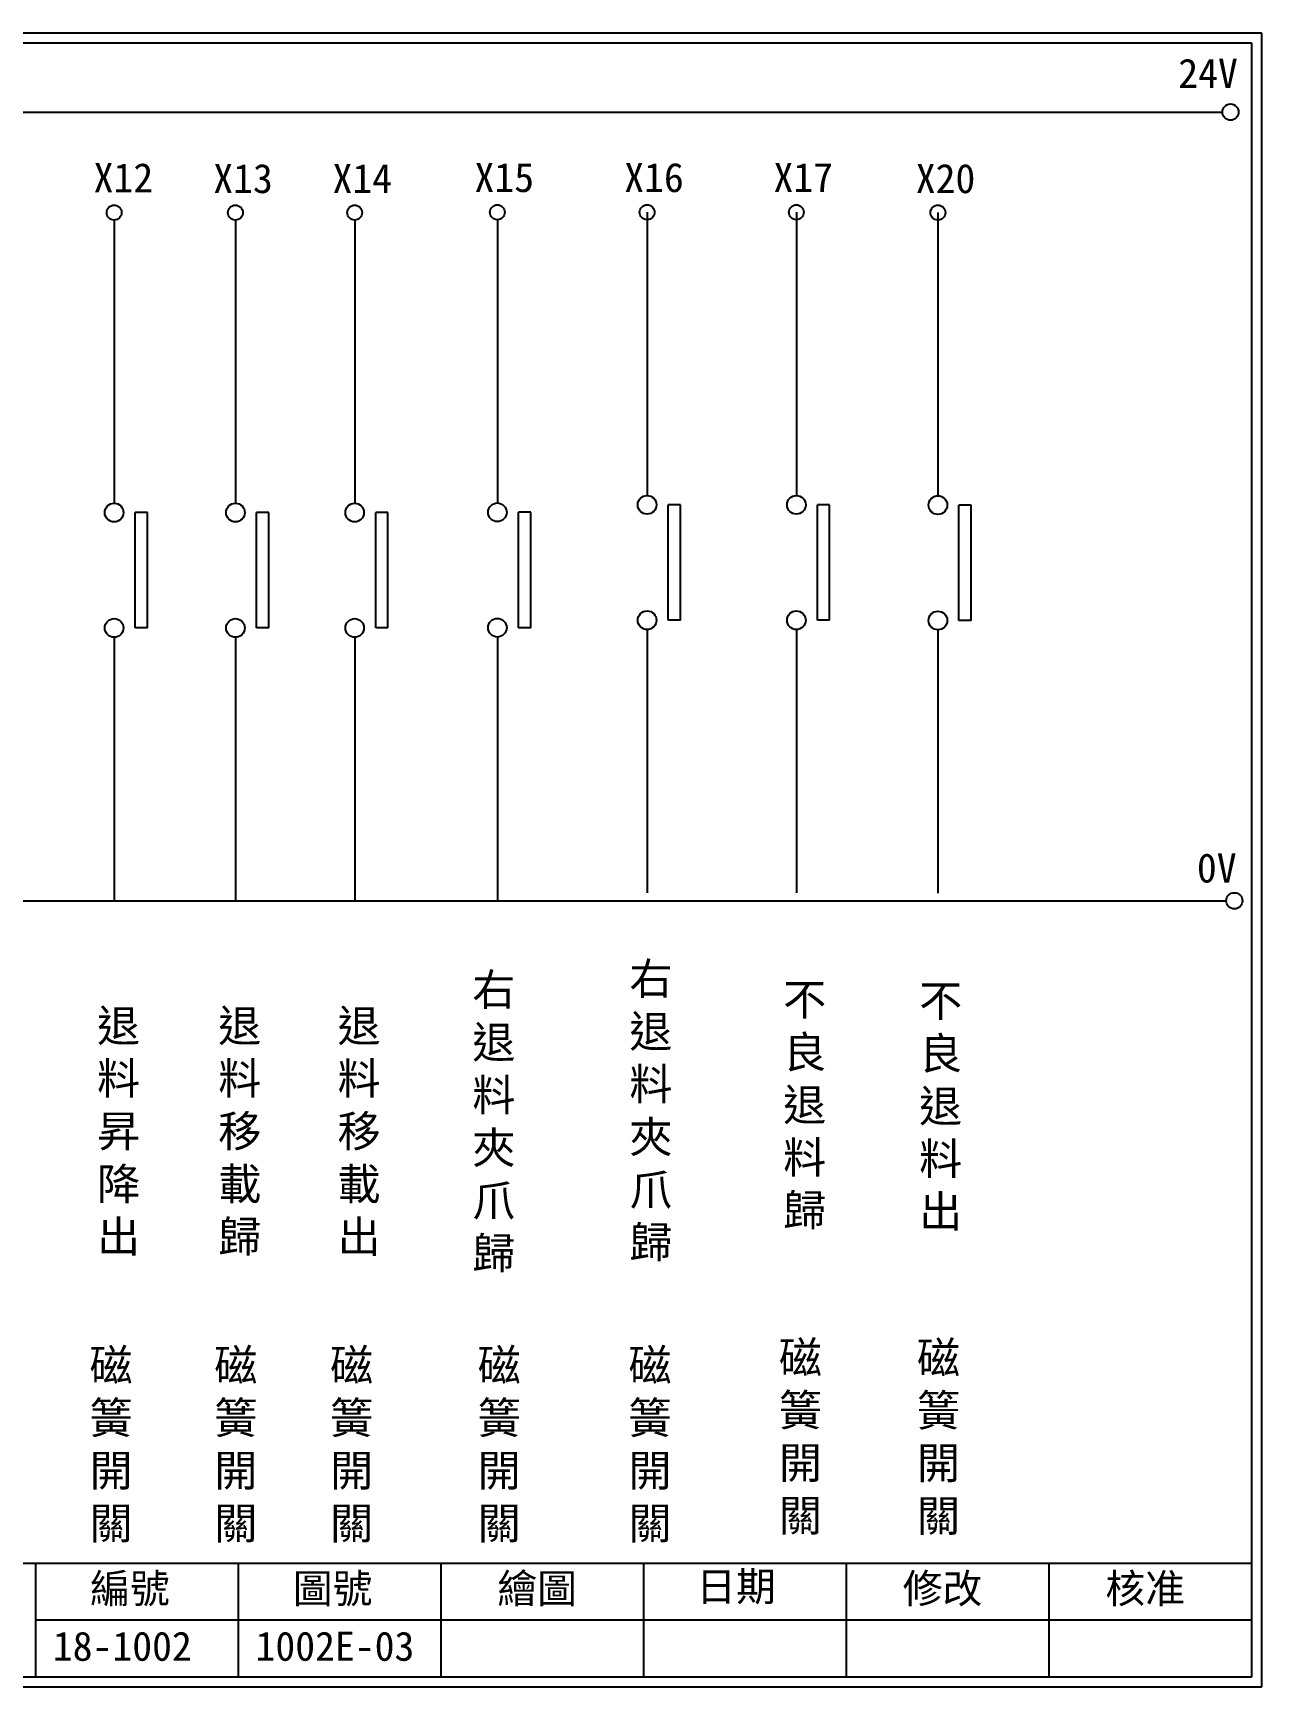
# Model space of a CAD drawing. Extents: x 275 to 562, y 265 to 469.
# Drawn here: x 410.3 to 561.9, y 264.9 to 468.9 of the extents above; entities that cross this region are included whole.
import ezdxf

# ---------------------------------------------------------------- set-up
doc = ezdxf.new("R2010")
doc.units = 0
doc.layers.get('0').update_dxf_attribs({"linetype": 'CONTINUOUS'})
doc.layers.add('圖框層', color=7, linetype='CONTINUOUS')
doc.layers.add('標尺寸層', color=3, linetype='CONTINUOUS')
doc.styles.add('CNS', font='romanc.shx', dxfattribs={"bigfont": 'chineset.shx'})
doc.styles.add('STSL', font='kaiu.ttf')

msp = doc.modelspace()

# ---------------------------------------------------------------- linework, layer by layer
for p, q in [((490.17, 410.73), (488.66, 410.73)), ((508.57, 410.73), (507.07, 410.73)), ((526.04, 410.7), (524.53, 410.7)), ((424.43, 409.78), (422.93, 409.78)), ((439.39, 409.78), (437.88, 409.78)), ((454.1, 409.78), (452.59, 409.78)), ((471.7, 409.81), (470.2, 409.81)), ((490.17, 396.5), (488.66, 396.5)), ((508.57, 396.5), (507.07, 396.5)), ((526.04, 396.47), (524.53, 396.47)), ((424.43, 395.55), (422.93, 395.55)), ((439.39, 395.55), (437.88, 395.55)), ((454.1, 395.55), (452.59, 395.55)), ((471.7, 395.58), (470.2, 395.58))]:
    msp.add_line(p, q)
for centre in [(558.02, 459.17), (558.5, 361.9)]:
    msp.add_circle(centre, 1)
at = {"layer": '圖框層', "color": 7}
for p, q in [((561.9, 468.91), (274.9, 468.91)), ((560.65, 467.66), (276.15, 467.66)), ((560.65, 266.2), (560.65, 467.66)), ((561.9, 264.95), (561.9, 468.91)), ((276.15, 280.2), (560.65, 280.2)), ((410.65, 266.2), (410.65, 280.2)), ((435.65, 266.2), (435.65, 280.2)), ((460.65, 266.2), (460.65, 280.2)), ((485.65, 266.2), (485.65, 280.2)), ((510.65, 266.2), (510.65, 280.2)), ((535.65, 266.2), (535.65, 280.2)), ((410.65, 273.2), (560.65, 273.2)), ((276.15, 266.2), (560.65, 266.2)), ((274.9, 264.95), (561.9, 264.95))]:
    msp.add_line(p, q, dxfattribs=at)
at = {"layer": '標尺寸層', "color": 7}
for p, q in [((279.42, 459.17), (557.02, 459.17)), ((486.06, 446.81), (486.06, 411.88)), ((504.47, 446.81), (504.47, 411.88)), ((521.93, 446.78), (521.93, 411.85)), ((420.32, 445.86), (420.32, 410.93)), ((435.28, 445.86), (435.28, 410.93)), ((449.99, 445.86), (449.99, 410.93)), ((467.59, 445.89), (467.59, 410.96)), ((488.66, 396.5), (488.66, 410.73)), ((490.17, 396.5), (490.17, 410.73)), ((507.07, 396.5), (507.07, 410.73)), ((508.57, 396.5), (508.57, 410.73)), ((524.53, 396.47), (524.53, 410.7)), ((526.04, 396.47), (526.04, 410.7)), ((422.93, 395.55), (422.93, 409.78)), ((424.43, 395.55), (424.43, 409.78)), ((437.88, 395.55), (437.88, 409.78)), ((439.39, 395.55), (439.39, 409.78)), ((452.59, 395.55), (452.59, 409.78)), ((454.1, 395.55), (454.1, 409.78)), ((470.2, 395.58), (470.2, 409.81)), ((471.7, 395.58), (471.7, 409.81)), ((420.32, 394.41), (420.32, 361.9)), ((420.32, 394.4), (420.32, 361.9)), ((435.28, 394.41), (435.28, 361.9)), ((435.28, 394.4), (435.28, 361.9)), ((449.99, 394.41), (449.99, 361.9)), ((449.99, 394.4), (449.99, 361.9)), ((467.59, 394.44), (467.59, 361.94)), ((467.59, 394.43), (467.59, 361.94)), ((486.06, 395.36), (486.06, 362.86)), ((486.06, 395.35), (486.06, 362.86)), ((504.47, 395.36), (504.47, 362.86)), ((504.47, 395.35), (504.47, 362.86)), ((521.93, 395.33), (521.93, 362.82)), ((521.93, 395.32), (521.93, 362.82)), ((279.63, 361.9), (557.5, 361.9))]:
    msp.add_line(p, q, dxfattribs=at)
for centre, radius in [((420.32, 446.78), 0.92), ((435.28, 446.78), 0.92), ((435.28, 446.78), 0.92), ((449.99, 446.78), 0.92), ((467.59, 446.81), 0.92), ((486.06, 446.81), 0.92), ((504.47, 446.81), 0.92), ((521.93, 446.78), 0.92), ((521.93, 446.78), 0.92), ((420.32, 409.78), 1.15), ((435.28, 409.78), 1.15), ((449.99, 409.78), 1.15), ((467.59, 409.81), 1.15), ((486.06, 410.73), 1.15), ((504.47, 410.73), 1.15), ((521.93, 410.7), 1.15), ((420.32, 395.55), 1.15), ((435.28, 395.55), 1.15), ((449.99, 395.55), 1.15), ((467.59, 395.58), 1.15), ((486.06, 396.5), 1.15), ((504.47, 396.5), 1.15), ((521.93, 396.47), 1.15)]:
    msp.add_circle(centre, radius, dxfattribs=at)

# ---------------------------------------------------------------- texts
at = {"layer": '圖框層', "color": 4, "style": 'STSL'}
for s, p in [('24V', (551.58, 462.16)), ('X12', (417.79, 449.28)), ('X15', (464.77, 449.31)), ('X16', (483.24, 449.31)), ('X17', (501.65, 449.31)), ('X13', (432.55, 449.18)), ('X14', (447.26, 449.18)), ('X20', (519.2, 449.18)), ('0V', (553.88, 364.15)), ('繪圖', (467.59, 275.29)), ('日期', (492.12, 275.53)), ('編號', (417.36, 275.28)), ('圖號', (442.36, 275.28)), ('修改', (517.59, 275.29)), ('核准', (542.59, 275.29)), ('18-1002', (412.76, 268.17)), ('1002E-03', (437.76, 268.17))]:
    msp.add_text(s, height=3.6, dxfattribs=at).set_placement(p)
at = {"layer": '標尺寸層', "color": 7, "char_height": 3.9, "attachment_point": 5, "style": 'CNS'}
for s, insert, width in [('{\\fDFKai-SB|b0|i0|c136|p65;\\P右\\P退料夾爪歸}', (467.16, 337.75), 4.9608), ('{\\fDFKai-SB|b0|i0|c136|p65;\\H0.64103x;\\P\\H1.56x;右\\H0.64103x;\\P\\H1.56x;退料夾爪歸}', (486.53, 337.92), 4.9608), ('{\\fDFKai-SB|b0|i0|c136|p65;\\H1x;不\\P良退料歸}', (505.5, 336.53), 4.9608), ('{\\fDFKai-SB|b0|i0|c136|p65;不良退料出}', (522.27, 336.37), 5.3998), ('{\\fDFKai-SB|b0|i0|c136|p65;\\H0.64103x;\\P\\H1.56x;\\P退料昇降出}', (420.87, 338.61), 4.9608), ('{\\fDFKai-SB|b0|i0|c136|p65;\\H0.64103x;\\P\\H1.56x;\\P退料移載歸}', (435.82, 338.61), 4.9608), ('{\\fDFKai-SB|b0|i0|c136|p65;\\H0.64103x;\\P\\H1.56x;\\P退料移載出}', (450.53, 338.6), 4.9608), ('{\\fDFKai-SB|b0|i0|c136|p65;磁簧開關}', (504.97, 295.62), 4.9608), ('{\\fDFKai-SB|b0|i0|c136|p65;磁簧開關}', (522, 295.59), 4.9608), ('{\\fDFKai-SB|b0|i0|c136|p65;磁簧開關}', (419.94, 294.67), 4.9608), ('{\\fDFKai-SB|b0|i0|c136|p65;磁簧開關}', (435.33, 294.67), 4.9608), ('{\\fDFKai-SB|b0|i0|c136|p65;磁簧開關}', (449.61, 294.67), 4.9608), ('{\\fDFKai-SB|b0|i0|c136|p65;磁簧開關}', (467.82, 294.67), 4.9608), ('{\\fDFKai-SB|b0|i0|c136|p65;磁簧開關}', (486.42, 294.67), 4.9608)]:
    msp.add_mtext(s, dxfattribs=dict(at, insert=insert, width=width))

doc.saveas('drawing.dxf')
